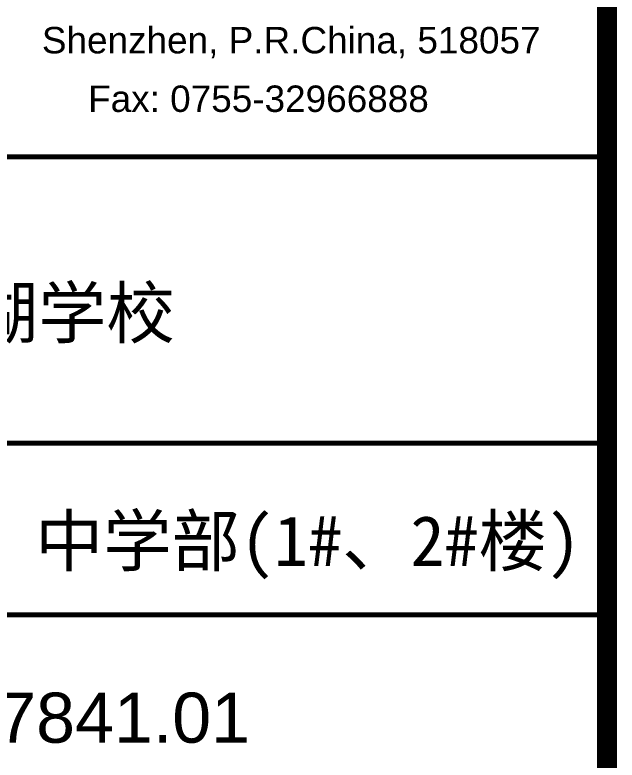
# Model space of a CAD drawing. Extents: x 447078 to 1776277, y 243534 to 519428.
# Drawn here: x 600716 to 602821, y 250606 to 253209 of the extents above; entities that cross this region are included whole.
import ezdxf

# ---------------------------------------------------------------- set-up
doc = ezdxf.new("R2010")
doc.units = 0
doc.header["$LTSCALE"] = 1000
doc.header["$MEASUREMENT"] = 0
for name, color, linetype in [('$0$G-ANNO-TEXT', 33, 'Continuous'), ('G-0-XREF', 2, 'Continuous'), ('图框CCDI_B0GA1+0.00$0$G-ANNO-TEXT', 33, 'Continuous'), ('图框CCDI_B0GA1+0.00$0$G-BORD', 3, 'Continuous')]:
    doc.layers.add(name, color=color, linetype=linetype)
doc.styles.add('$0$CCDI_T_G01', font='')
doc.styles.add('图框CCDI_B0GA1+0.00$0$CCDI_T_G01', font='arial.ttf')
doc.styles.add('图框CCDI_B0GA1+0.00$0$Standard', font='txt')
doc.styles.get('$0$CCDI_T_G01').set_extended_font_data('Arial')

# ---------------------------------------------------------------- blocks, each defined once
blk = doc.blocks.new('图框CCDI_B0GA1+0.00$0$block31')
at = {"layer": '图框CCDI_B0GA1+0.00$0$G-ANNO-TEXT', "char_height": 1.84715, "attachment_point": 7, "style": '图框CCDI_B0GA1+0.00$0$Standard'}
for s, insert in [('{\\fArial Unicode MS|b0|i0|c134|p34;Shenzhen, P.R.China, 518057}', (40.495, 6.886)), ('\\pl3.232;{\\fArial Unicode MS|b0|i0|c0|p34;Fax: 0755-3\\fArial Unicode MS|b0|i0|c134|p34;2966888}', (40.495, 3.111))]:
    blk.add_mtext(s, dxfattribs=dict(at, insert=insert))
blk = doc.blocks.new('图框CCDI_B0GA1+0.00')
at = {"layer": '图框CCDI_B0GA1+0.00$0$G-BORD', "const_width": 140}
blk.add_lwpolyline([(3300, 58400), (83100, 58400), (83100, 1000), (3300, 1000)], close=True, dxfattribs=at)
at = {"layer": '图框CCDI_B0GA1+0.00$0$G-BORD', "const_width": 35}
for points in [[(75100, 18200), (83100, 18200)], [(75100, 16200), (83100, 16200)], [(75100, 15000), (83100, 15000)]]:
    blk.add_lwpolyline(points, dxfattribs=at)
at = {"layer": '图框CCDI_B0GA1+0.00$0$G-BORD', "xscale": 100, "yscale": 100, "zscale": 100}
blk.add_blockref('图框CCDI_B0GA1+0.00$0$block31', (75100, 18200), dxfattribs=at)
at = {"layer": '图框CCDI_B0GA1+0.00$0$G-ANNO-TEXT', "char_height": 350, "width": 8000, "attachment_point": 5, "style": '图框CCDI_B0GA1+0.00$0$CCDI_T_G01'}
for s, insert in [('{\\fSimSun|b0|i0|c134|p2;鹭湖学校}', (79122.9, 17090)), ('PA007841.01', (79122.9, 14278.6))]:
    blk.add_mtext(s, dxfattribs=dict(at, insert=insert))

msp = doc.modelspace()

# ---------------------------------------------------------------- block references
at = {"layer": 'G-0-XREF', "xscale": 0.5, "yscale": 0.5, "zscale": 0.5}
msp.add_blockref('图框CCDI_B0GA1+0.00', (561235.6, 243613.5), dxfattribs=at)

# ---------------------------------------------------------------- texts
at = {"layer": '$0$G-ANNO-TEXT', "insert": (600785.6, 251348.5), "char_height": 175, "width": 4000, "attachment_point": 5, "line_spacing_factor": 0.9, "style": '$0$CCDI_T_G01'}
msp.add_mtext('{\\fSimSun|b0|i0|c134|p2;科学楼、综合楼、中学部(1#、2#楼)}', dxfattribs=at)

doc.saveas('drawing.dxf')
